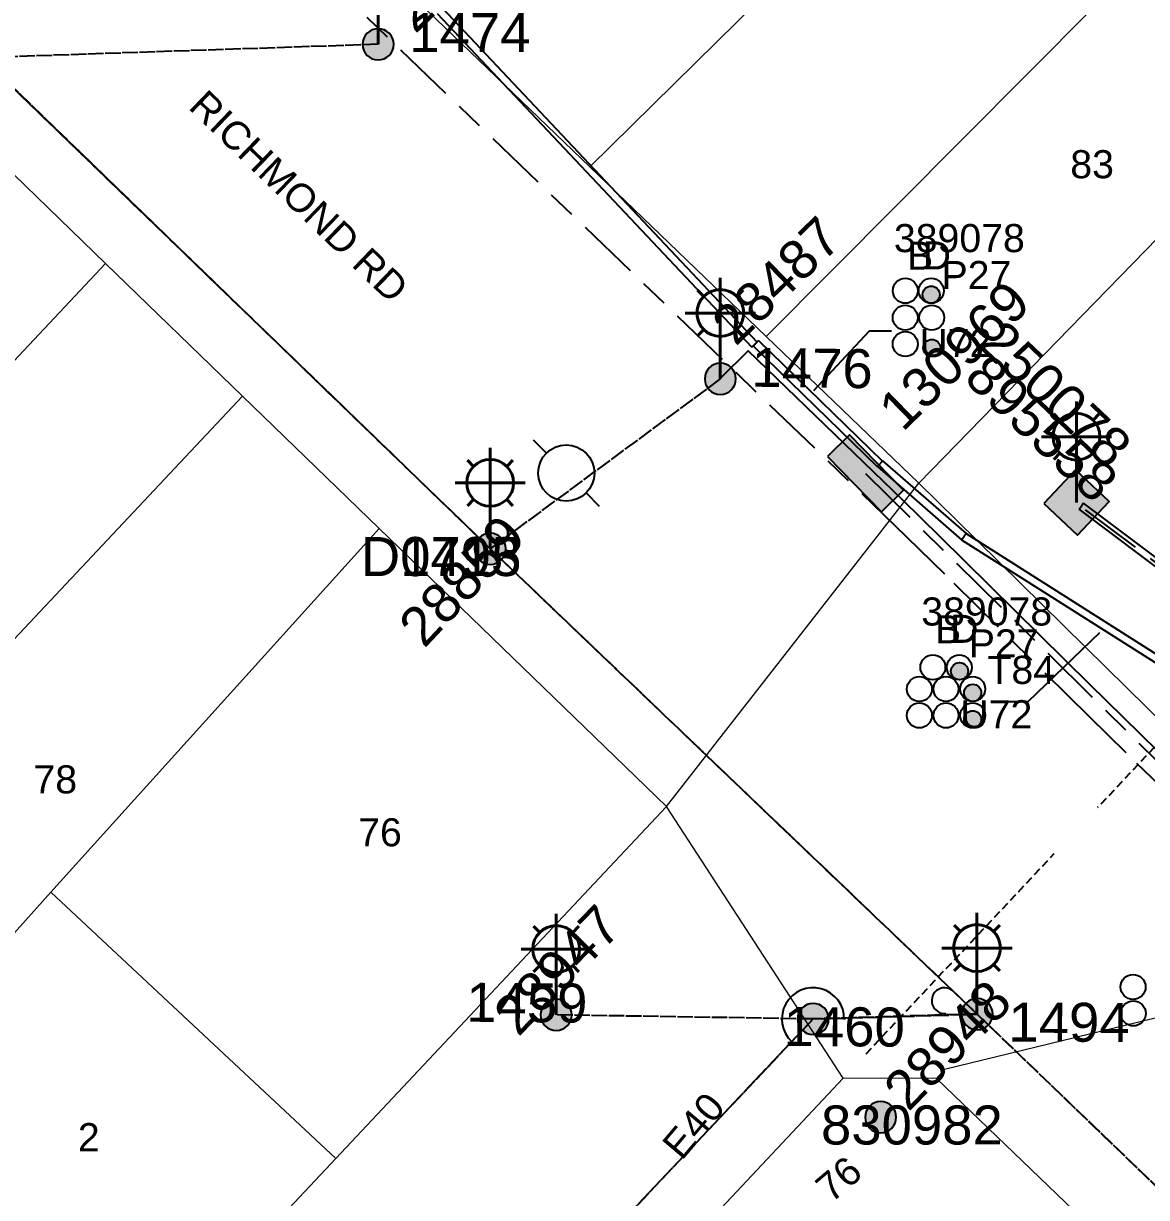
# Model space of a CAD drawing. Header units: metres. Extents: x 305195 to 306755, y 6261447 to 6263623.
# Drawn here: x 305530.5 to 305602.4, y 6262127.2 to 6262202.4 of the extents above; entities that cross this region are included whole.
import ezdxf
from ezdxf.enums import TextEntityAlignment as Align

# ---------------------------------------------------------------- set-up
doc = ezdxf.new("R2010")
doc.units = ezdxf.units.M
for name, pattern in [('Cable Exist OH', [1, 1, 0]), ('Cable Exist UG', [8.2, 4, -1.2, 1.8, -1.2]), ('DASHED', [0.75, 0.5, -0.25])]:
    doc.linetypes.add(name, pattern=pattern)
doc.layers.get('0').update_dxf_attribs({"color": 6})
for name, color, linetype, lineweight in [('Cadastre Buildings_SP_EXT', 9, 'Continuous', 5), ('Cadastre Land Parcels_SP_EXT', 9, 'Continuous', 5), ('Cadastre Roads_SP_EXT', 9, 'Continuous', 5)]:
    doc.layers.add(name, color=color, linetype=linetype, lineweight=lineweight)
for name, color, linetype in [('Duct_SP_EXT', 7, 'Continuous'), ('Equip_SP_HV_EXT', 7, 'Continuous'), ('Equip_SP_SL_EXT', 7, 'Continuous'), ('Mains_HV_EXT', 7, 'Continuous'), ('Mains_LV_EXT', 7, 'Continuous'), ('Mains_LV_SL_EXT', 7, 'Continuous'), ('Mains_SL_EXT', 7, 'Continuous'), ('SupportsOH_SP_TR_HV_LV_SL_EXT', 7, 'Continuous'), ('SupportsUG_SP_LV_EXT', 7, 'Continuous'), ('SupportsUG_SP_LV_SL_EXT', 7, 'Continuous')]:
    doc.layers.add(name, color=color, linetype=linetype)
doc.layers.add('UNKNOWN_FEATURES', color=1, linetype='DASHED', plot=False)
doc.styles.add('COLUMN_LABEL', font='arial.ttf')
doc.styles.add('iecARIAL', font='arial.ttf', dxfattribs={"height": 2})
doc.styles.add('POLE_LABEL', font='arial.ttf')
doc.styles.get("Standard").update_dxf_attribs({"font": 'arial.ttf'})
doc.linetypes.add('Cable E UG', pattern='A,6,-0.5,["E",Standard,S=1.7,R=0,X=0.5,Y=-1],-2.9', length=9.4)

# ---------------------------------------------------------------- blocks, each defined once
blk = doc.blocks.new('COLUMN_EXT')
blk.add_hatch(color=256).paths.add_polyline_path([(-1.485, 1.485), (-1.485, -1.485), (1.485, -1.485), (1.485, 1.485)])
blk.add_lwpolyline([(-1.485, -1.485), (1.485, -1.485), (1.485, 1.485), (-1.485, 1.485)], close=True)
for tag, height, style, flags, p in [('ASSET_NUM', 2.5, 'COLUMN_LABEL', 8, (2, 2)), ('STRUCTURE_PLANT_NUMBER', 0.2, 'POLE_LABEL', 9, (1.813, 0.031)), ('STREET_CODE', 0.2, 'COLUMN_LABEL', 9, (1.813, -0.2))]:
    blk.add_attdef(tag, text='', height=height, dxfattribs=dict(style=style, flags=flags)).set_placement(p, align=Align.MIDDLE_LEFT)
at = {"flags": 9}
for tag, p in [('OWNED_BY', (1.813, -0.6)), ('STATE', (1.813, -0.8)), ('COLUMN_TYPE', (1.813, -0.4)), ('STREETNAME', (1.813, -1.6)), ('USAGE', (1.813, -1)), ('LEGEND', (1.813, -1.2)), ('LOCATION', (1.813, -1.4)), ('SUBURB', (1.813, -1.8)), ('NOTES', (1.813, -2))]:
    blk.add_attdef(tag, text='', height=0.2, dxfattribs=at).set_placement(p, align=Align.MIDDLE_LEFT)
at = {"flags": 1}
blk.add_attdef('Z', (1.813, -2.351), '', height=0.2, dxfattribs=at)
blk = doc.blocks.new('PILLAR_EXT')
blk.add_hatch(color=256).paths.add_polyline_path([(-2.475, 0.99), (-2.475, -0.99), (2.475, -0.99), (2.475, 0.99)])
blk.add_lwpolyline([(-2.475, -0.99), (2.475, -0.99), (2.475, 0.99), (-2.475, 0.99)], close=True)
at = {"style": 'iecARIAL', "flags": 8}
blk.add_attdef('ASSET_NUM', (1.5, 3.5), '', height=2.5, dxfattribs=at)
for tag, p, flags in [('OWNED_BY', (0, -0.2), 9), ('STATE', (0, -0.4), 9), ('SUPPORT_TYPE', (0, -0.6), 9), ('USAGE', (0, -0.8), 9), ('LEGEND', (0, -1), 9), ('LOCATION', (0, -1.2), 9), ('NOTES', (0, -1.4), 9), ('PARENT', (0, -1.6), 9), ('STREETNAME', (0, -1.8), 9), ('SUBURB', (0, -2), 1)]:
    blk.add_attdef(tag, p, '', height=0.2, dxfattribs=dict(flags=flags))
blk = doc.blocks.new('DUCT_EXT')
blk.add_circle((0, 0.8), 0.8)
at = {"flags": 1}
blk.add_attdef('Z', (0, 0), '', height=0.2, dxfattribs=at)
at = {"flags": 9}
for tag, p in [('DUCT_CODE', (0, 0)), ('XSECT_TYPE', (0, -0.2)), ('STATE', (0, -0.6)), ('FB_REFERENCE', (0, -0.4)), ('NOTES', (0, -0.8))]:
    blk.add_attdef(tag, text='', height=0.2, dxfattribs=at).set_placement(p, align=Align.MIDDLE_LEFT)
blk = doc.blocks.new('SL_LANTERN_EXT')
at = {"lineweight": 40}
for p, q in [((0, 1.968), (0, 6.468)), ((-1.459, 5.676), (-1.061, 5.278)), ((1.458, 5.676), (1.06, 5.278)), ((-2.25, 4.218), (2.25, 4.218)), ((-1.459, 2.759), (-1.061, 3.157)), ((1.458, 2.759), (1.06, 3.157)), ((0, 0), (0, 2.721))]:
    blk.add_line(p, q, dxfattribs=at)
blk.add_circle((0, 4.218), 1.5, dxfattribs=at)
at = {"style": 'iecARIAL', "flags": 8}
blk.add_attdef('ASSET_NUM', (1.5, 1.5), '', height=2.5, dxfattribs=at)
for tag, p, height, flags in [('CONSTRUCTED_VOLTAGE', (0.981, -0.653), 0.2, 9), ('CONTROL_TYPE', (0.981, -0.853), 0.2, 9), ('OPERATING_VOLTAGE', (0.981, -1.653), 0.2, 9), ('LANTERN_PURPOSE', (0.981, -1.053), 0.2, 9), ('LANTERN_TYPE', (0.981, -1.253), 0.2, 9), ('NO_PHASES', (0.981, -1.453), 0.2, 9), ('LNUMBER', (2.181, -3.253), 2.5, 8), ('ORIENTATION', (0.981, -1.853), 0.2, 9), ('OWNED_BY', (0.981, -2.053), 0.2, 9), ('STATE', (0.981, -2.253), 0.2, 9), ('USAGE', (0.981, -2.453), 0.2, 9), ('CEXIST', (0.981, -2.653), 0.2, 9), ('CNEW', (0.981, -2.853), 0.2, 9), ('CNUMBER', (0.981, -3.053), 0.2, 9), ('CREMOVE', (0.981, -3.253), 0.2, 9), ('CREPLACE', (0.981, -3.453), 0.2, 9), ('LKINGHEIGHT', (0.981, -3.653), 0.2, 9), ('LBRACKET', (0.981, -3.853), 0.2, 9), ('LBRACKETVOCAB', (0.981, -4.053), 0.2, 9), ('LCATEGORY', (0.981, -4.253), 0.2, 9), ('LCHARGE1', (0.981, -4.453), 0.2, 9), ('LCHARGE1PERCENT', (0.981, -4.653), 0.2, 9), ('LCHARGE2', (0.981, -4.853), 0.2, 9), ('LCHARGE2PERCENT', (0.981, -5.053), 0.2, 9), ('LCHARGE3', (0.981, -5.253), 0.2, 9), ('LCHARGE3PERCENT', (0.981, -5.453), 0.2, 9), ('LEXIST', (0.981, -5.653), 0.2, 9), ('LLAMP', (0.981, -5.853), 0.2, 9), ('LLAMPVOCAB', (0.981, -6.053), 0.2, 9), ('LMAST', (0.981, -6.253), 0.2, 9), ('LMASTVOCAB', (0.981, -6.453), 0.2, 9), ('LNEW', (0.981, -6.653), 0.2, 9), ('LANTNUMBER', (0.981, -6.853), 0.2, 9), ('LOUTREACH', (0.981, -7.253), 0.2, 9), ('LOUTREACHVOCAB', (0.981, -7.453), 0.2, 9), ('LRATECODE', (0.981, -7.653), 0.2, 9), ('LREMOVE', (0.981, -7.853), 0.2, 9), ('LREPLACE', (0.981, -8.053), 0.2, 9), ('LTYPE', (0.981, -8.253), 0.2, 9), ('LTYPEVOCAB', (0.981, -8.453), 0.2, 9), ('LEGEND', (0.981, -8.653), 0.2, 9), ('LOCATION', (0.981, -8.853), 0.2, 9), ('NOTES', (0.981, -9.053), 0.2, 9), ('STREETNAME', (0.981, -9.253), 0.2, 9), ('SUBURB', (0.981, -9.453), 0.2, 1)]:
    blk.add_attdef(tag, p, '', height=height, dxfattribs=dict(flags=flags))
blk = doc.blocks.new('POLE_EXT')
blk.add_hatch(color=256).paths.add_polyline_path([(-1, 0, 1), (1, 0, 1)])
blk.add_lwpolyline([(-1, 0, 1), (1, 0, 1)], format="xyb", close=True)
for tag, height, flags, p in [('pNumber', 2.5, 8, (-17.84, 2.067)), ('OWNED_BY', 0.2, 9, (1.355, -0.4)), ('SPECIAL_USE', 0.2, 9, (1.355, -0.8)), ('PARENT', 0.2, 9, (1.355, -0.6)), ('cLV', 0.2, 9, (1.355, -1.4)), ('STATE', 0.2, 9, (1.355, -1)), ('hDepth', 0.2, 9, (1.355, -1.6)), ('USAGE', 0.2, 9, (1.355, -1.2)), ('cHV', 0.2, 9, (1.355, -2)), ('hDia', 0.2, 9, (1.355, -1.8)), ('LBRACKET', 0.2, 9, (1.355, -2.2)), ('LExisting', 0.2, 9, (1.355, -2.4)), ('LANTNUMBER', 0.2, 9, (1.355, -2.6)), ('LOther', 0.2, 9, (1.355, -2.8)), ('LRemove', 0.2, 9, (1.355, -3)), ('cLinedev', 0.2, 9, (1.355, -3.4)), ('pExisting', 0.2, 9, (1.355, -3.8)), ('LEGEND', 0.2, 9, (1.355, -3.2)), ('LOCATION', 0.2, 9, (1.355, -3.6)), ('pFooting', 0.2, 9, (1.355, -4.4)), ('pNew', 0.2, 9, (1.355, -4.6)), ('PFNUMBER', 0.2, 9, (1.355, -4)), ('NEWPFNUMBER', 0.2, 9, (1.355, -4.2)), ('pRelocate', 0.2, 9, (1.355, -5)), ('pRemove', 0.2, 9, (1.355, -5.2)), ('cspan', 0.2, 9, (1.355, -6)), ('pReplace', 0.2, 9, (1.355, -5.4)), ('pStay', 0.2, 9, (1.355, -5.6)), ('pType', 0.2, 9, (1.355, -5.8)), ('STREETNAME', 0.2, 9, (1.355, -6.2)), ('SUBURB', 0.2, 9, (1.355, -6.4)), ('NOTES', 0.2, 9, (1.355, -6.6)), ('MAINTAINED_BY', 0.2, 9, (1.355, -6.814)), ('OPERATED_BY', 0.2, 9, (1.355, -7.014))]:
    blk.add_attdef(tag, text='', height=height, dxfattribs=dict(flags=flags)).set_placement(p, align=Align.MIDDLE_LEFT)
at = {"style": 'POLE_LABEL'}
for tag, height, flags, p in [('ASSET_NUM', 2.5, 8, (2, 2)), ('STRUCTURE_PLANT_NUMBER', 0.2, 9, (1.355, 0.028)), ('STREET_CODE', 0.2, 9, (1.355, -0.2))]:
    blk.add_attdef(tag, text='', height=height, dxfattribs=dict(at, flags=flags)).set_placement(p, align=Align.MIDDLE_LEFT)
at = {"flags": 1}
blk.add_attdef('Z', (1.355, -7.328), '', height=0.2, dxfattribs=at)
blk = doc.blocks.new('HV_ABS_OPEN_EXT')
for p, q in [((-3, 6.875), (-1.8, 6.875)), ((1.8, 6.875), (3, 6.875))]:
    blk.add_line(p, q)
blk.add_circle((0, 6.875), 1.8)
for tag, height, flags, p in [('ASSET_NUM', 2.5, 8, (2, 2)), ('STREET_CODE', 0.2, 9, (1.5, 0)), ('ACTUAL_STATUS', 0.2, 9, (1.5, -0.2)), ('OPERATING_VOLTAGE', 0.2, 9, (1.5, -0.8)), ('CONSTRUCTED_VOLTAGE', 0.2, 9, (1.5, -0.4)), ('NO_PHASES', 0.2, 9, (1.5, -0.6)), ('ORIENTATION', 0.2, 9, (1.5, -1)), ('OWNED_BY', 0.2, 9, (1.5, -1.2)), ('STATE', 0.2, 9, (1.5, -1.4)), ('SWITCH_TYPE', 0.2, 9, (1.5, -1.6)), ('USAGE', 0.2, 9, (1.5, -1.8)), ('LEGEND', 0.2, 9, (1.5, -2)), ('LOCATION', 0.2, 9, (1.5, -2.2)), ('STREETNAME', 0.2, 9, (1.5, -2.4)), ('SUBURB', 0.2, 9, (1.5, -2.6)), ('NOTES', 0.2, 9, (1.5, -2.8)), ('MAINTAINED_BY', 0.2, 9, (1.5, -3)), ('Z', 0.2, 1, (1.5, -3.6)), ('OPERATED_BY', 0.2, 9, (1.5, -3.2)), ('LABEL_ALIGNMENT', 0.2, 9, (1.5, -3.4))]:
    blk.add_attdef(tag, text='', height=height, dxfattribs=dict(flags=flags)).set_placement(p, align=Align.MIDDLE_LEFT)
blk = doc.blocks.new('CABLE_LARGE_EXT')
h = blk.add_hatch(color=256)
edge = h.paths.add_edge_path()
edge.add_arc((0, 0.55), 0.55, 0, 360)
blk.add_circle((0, 0.55), 0.55)
at = {"flags": 1}
blk.add_attdef('Z', (0, 0), '', height=0.2, dxfattribs=at)
at = {"flags": 9}
for tag, p in [('COND_CODE', (0, 0)), ('XSECT_SIZE', (0, -0.6)), ('STATE', (0, -0.4)), ('FB_REFERENCE', (0, -0.2)), ('NOTES', (0, -0.8))]:
    blk.add_attdef(tag, text='', height=0.2, dxfattribs=at).set_placement(p, align=Align.MIDDLE_LEFT)

msp = doc.modelspace()

# ---------------------------------------------------------------- linework, layer by layer
at = {"layer": 'Cadastre Buildings_SP_EXT', "linetype": 'Continuous'}
msp.add_lwpolyline([(305507.887, 6262139.568), (305544.5, 6262178.492), (305535.722, 6262186.99), (305499.003, 6262147.924), (305507.887, 6262139.568)], close=True, dxfattribs=at)
at = {"layer": 'Cadastre Land Parcels_SP_EXT', "linetype": 'Continuous'}
for points in [[(305596.458, 6262222.438), (305585.121, 6262233.409), (305555.801, 6262203.724), (305566.747, 6262193.194), (305596.458, 6262222.438)], [(305607.419, 6262211.852), (305606.017, 6262213.209), (305596.458, 6262222.438), (305566.747, 6262193.194), (305578.041, 6262182.331), (305607.419, 6262211.852)], [(305616.862, 6262202.716), (305607.419, 6262211.852), (305578.041, 6262182.331), (305587.836, 6262172.933), (305616.862, 6262202.716)], [(305535.722, 6262186.99), (305528.356, 6262194.108), (305526.915, 6262195.512), (305525.212, 6262197.167), (305488.314, 6262157.934), (305499.003, 6262147.924), (305535.722, 6262186.99)], [(305517.621, 6262130.439), (305532.22, 6262146.726), (305553.26, 6262170.028), (305544.5, 6262178.492), (305507.887, 6262139.568), (305517.621, 6262130.439)], [(305571.665, 6262152.214), (305553.26, 6262170.028), (305532.22, 6262146.726), (305550.478, 6262129.67), (305571.665, 6262152.214)], [(305550.478, 6262129.67), (305532.22, 6262146.726), (305517.621, 6262130.439), (305535.451, 6262113.68), (305550.478, 6262129.67)], [(305597.794, 6262126.315), (305588.969, 6262134.779), (305582.991, 6262134.807), (305572.895, 6262124.071), (305584.775, 6262112.428), (305597.794, 6262126.315)]]:
    msp.add_lwpolyline(points, close=True, dxfattribs=at)
at = {"layer": 'Cadastre Roads_SP_EXT', "linetype": 'Continuous'}
msp.add_lwpolyline([(305533.158, 6262225.503), (305521.767, 6262236.462), (305509.29, 6262228.226), (305499.664, 6262221.873), (305510.852, 6262211.055), (305512.356, 6262209.595), (305519.829, 6262202.399), (305526.915, 6262195.512), (305528.356, 6262194.108), (305535.722, 6262186.99), (305544.5, 6262178.492), (305553.26, 6262170.028), (305571.665, 6262152.214), (305579.117, 6262161.762), (305587.836, 6262172.933), (305578.041, 6262182.331), (305566.747, 6262193.194), (305555.801, 6262203.724), (305543.296, 6262215.752), (305533.158, 6262225.503)], close=True, dxfattribs=at)
for points in [[(305616.861, 6262202.716), (305587.836, 6262172.933), (305590.252, 6262170.556), (305599.852, 6262161.104), (305606.36, 6262154.706)], [(305572.895, 6262124.071), (305582.991, 6262134.807), (305571.665, 6262152.214), (305550.478, 6262129.67), (305535.451, 6262113.68)], [(305666.905, 6262095.156), (305660.896, 6262101.083), (305657.261, 6262104.659), (305649.98, 6262111.819), (305634.325, 6262127.214), (305625.937, 6262135.461), (305623.317, 6262138.036), (305618.772, 6262142.505), (305589.481, 6262135.365), (305588.969, 6262134.779), (305597.794, 6262126.315), (305609.889, 6262114.715), (305621.544, 6262103.537), (305621.913, 6262103.183), (305640.035, 6262085.822), (305651.021, 6262075.297), (305665.307, 6262061.307)]]:
    msp.add_lwpolyline(points, dxfattribs=at)
at = {"layer": 'Duct_SP_EXT'}
for p, q in [((305557.319, 6262203.353), (305577.483, 6262181.957)), ((305556.976, 6262203.018), (305577.133, 6262181.628)), ((305577.133, 6262181.628), (305577.308, 6262181.792)), ((305577.227, 6262181.713), (305577.394, 6262181.885)), ((305577.227, 6262181.713), (305585.17, 6262173.994)), ((305577.483, 6262181.957), (305577.308, 6262181.792)), ((305577.561, 6262182.057), (305577.394, 6262181.885)), ((305577.561, 6262182.057), (305585.505, 6262174.338)), ((305585.17, 6262173.994), (305585.337, 6262174.166)), ((305585.18, 6262173.984), (305585.337, 6262174.166)), ((305585.18, 6262173.984), (305590.568, 6262169.305)), ((305585.495, 6262174.347), (305585.337, 6262174.166)), ((305585.505, 6262174.338), (305585.337, 6262174.166)), ((305585.495, 6262174.347), (305590.856, 6262169.691)), ((305598.396, 6262171.641), (305598.252, 6262171.449)), ((305614.99, 6262159.184), (305598.396, 6262171.641)), ((305598.108, 6262171.257), (305598.252, 6262171.449)), ((305614.702, 6262158.8), (305598.108, 6262171.257)), ((305590.568, 6262169.305), (305590.712, 6262169.498)), ((305590.856, 6262169.691), (305590.712, 6262169.498)), ((305590.856, 6262169.691), (305614.791, 6262154.519)), ((305590.568, 6262169.305), (305614.534, 6262154.114))]:
    msp.add_line(p, q, dxfattribs=at)
for points in [[(305586.084, 6262182.665), (305584.66, 6262182.665), (305581.079, 6262178.844)], [(305592.486, 6262158.94), (305594.839, 6262158.94), (305599.434, 6262163.369)]]:
    msp.add_lwpolyline(points, dxfattribs=at)
at = {"layer": 'Mains_HV_EXT', "linetype": 'Cable Exist UG'}
msp.add_lwpolyline([(305658.73, 6262219.144), (305641.341, 6262195.387), (305628.7, 6262179.683), (305619.716, 6262169.454), (305617.69, 6262167.352), (305615.109, 6262164.468), (305613.295, 6262162.261), (305613.295, 6262162.261), (305611.45, 6262158.672), (305610.879, 6262157.005), (305610.695, 6262156.334), (305610.41, 6262154.995), (305610.25, 6262153.876), (305610.157, 6262152.118), (305610.565, 6262146.477), (305601.119, 6262155.651), (305601.119, 6262155.651), (305598.785, 6262157.945), (305589.49, 6262167.096), (305587.075, 6262169.473), (305510.396, 6262243.236), (305445.399, 6262306.454)], dxfattribs=at)
at = {"layer": 'Mains_HV_EXT', "linetype": 'Cable Exist OH'}
for points in [[(305502.837, 6262224.298), (305527.806, 6262200.194), (305560.366, 6262168.725)], [(305560.366, 6262168.725), (305591.577, 6262138.907)], [(305562.313, 6262118.757), (305581.058, 6262138.6), (305591.577, 6262138.907)], [(305591.577, 6262138.907), (305612.977, 6262118.322)]]:
    msp.add_lwpolyline(points, dxfattribs=at)
at = {"layer": 'Mains_HV_EXT', "linetype": 'Cable E UG'}
msp.add_lwpolyline([(305622.446, 6262144.098), (305618.887, 6262140.288), (305618.887, 6262140.288), (305605.308, 6262153.636), (305598.8, 6262160.035), (305589.2, 6262169.487), (305586.784, 6262171.864), (305576.904, 6262181.411), (305575.127, 6262179.657)], dxfattribs=at)
at = {"layer": 'Mains_LV_EXT', "linetype": 'Cable Exist OH'}
for points in [[(305560.366, 6262168.725), (305527.803, 6262200.164)], [(305591.557, 6262138.925), (305560.366, 6262168.725)], [(305581.058, 6262138.6), (305562.313, 6262118.757)], [(305591.557, 6262138.925), (305581.058, 6262138.6)], [(305612.931, 6262118.389), (305591.557, 6262138.925)]]:
    msp.add_lwpolyline(points, dxfattribs=at)
at = {"layer": 'Mains_LV_EXT', "linetype": 'Cable Exist UG'}
msp.add_lwpolyline([(305584.418, 6262173.55), (305605.48, 6262152.782), (305612.508, 6262145.87)], dxfattribs=at)
at = {"layer": 'Mains_LV_EXT', "linetype": 'Continuous'}
for points in [[(305583.058, 6262138.57, 1.5344), (305579.687, 6262137.143)], [(305590.111, 6262140.307, 1.649473), (305589.557, 6262138.955)]]:
    msp.add_lwpolyline(points, format="xyb", dxfattribs=at)
at = {"layer": 'Mains_LV_SL_EXT', "linetype": 'Cable Exist UG'}
msp.add_lwpolyline([(305614.846, 6262158.992), (305597.889, 6262171.684)], dxfattribs=at)
at = {"layer": 'Mains_SL_EXT', "linetype": 'Cable Exist OH'}
for points in [[(305553.18, 6262201.038), (305527.787, 6262200.179)], [(305527.787, 6262200.179), (305560.366, 6262168.725)], [(305575.111, 6262179.606), (305560.366, 6262168.725)], [(305560.366, 6262168.725), (305591.557, 6262138.925)], [(305581.058, 6262138.6), (305562.313, 6262118.757)], [(305581.058, 6262138.6), (305564.597, 6262138.861)], [(305591.557, 6262138.925), (305581.058, 6262138.6)], [(305591.557, 6262138.925), (305612.931, 6262118.389)]]:
    msp.add_lwpolyline(points, dxfattribs=at)
at = {"layer": 'UNKNOWN_FEATURES'}
for points in [[(305603.94, 6262157.093), (305599.291, 6262152.149)], [(305584.457, 6262136.375), (305596.515, 6262149.196)]]:
    msp.add_lwpolyline(points, dxfattribs=at)

# ---------------------------------------------------------------- block references
at = {"layer": 'Duct_SP_EXT'}
for name, p in [('DUCT_EXT', (305586.964, 6262184.449)), ('DUCT_EXT', (305588.625, 6262184.449)), ('CABLE_LARGE_EXT', (305588.625, 6262184.449)), ('DUCT_EXT', (305586.961, 6262182.728)), ('DUCT_EXT', (305588.658, 6262182.728)), ('DUCT_EXT', (305586.961, 6262181.035)), ('CABLE_LARGE_EXT', (305588.667, 6262181.035)), ('DUCT_EXT', (305588.731, 6262160.331)), ('DUCT_EXT', (305590.425, 6262160.323)), ('CABLE_LARGE_EXT', (305590.443, 6262160.328)), ('DUCT_EXT', (305587.873, 6262158.938)), ('DUCT_EXT', (305589.569, 6262158.938)), ('DUCT_EXT', (305591.286, 6262158.944)), ('CABLE_LARGE_EXT', (305591.286, 6262158.944)), ('DUCT_EXT', (305587.873, 6262157.245)), ('DUCT_EXT', (305589.578, 6262157.245)), ('DUCT_EXT', (305591.286, 6262157.245)), ('CABLE_LARGE_EXT', (305591.286, 6262157.245)), ('DUCT_EXT', (305601.565, 6262139.852)), ('DUCT_EXT', (305601.574, 6262138.153))]:
    msp.add_blockref(name, p, dxfattribs=at)
at = {"layer": 'Equip_SP_HV_EXT'}
ref = msp.add_blockref('HV_ABS_OPEN_EXT', (305560.366, 6262168.725), dxfattribs=dict(at, rotation=314.8609390012727))
ref.add_attrib('ASSET_NUM', 'D0713', dxfattribs={"layer": '0', "height": 2.5}).set_placement((305562.366, 6262169.475), align=Align.TOP_RIGHT)
at = {"layer": 'Equip_SP_SL_EXT'}
ref = msp.add_blockref('SL_LANTERN_EXT', (305553.18, 6262201.038), dxfattribs=at)
ref.add_attrib('ASSET_NUM', '28945', dxfattribs={"layer": '0', "height": 2.5, "rotation": 44.80733, "style": 'iecARIAL'}).set_placement((305554.68, 6262202.538), align=Align.MIDDLE_LEFT)
ref = msp.add_blockref('SL_LANTERN_EXT', (305575.111, 6262179.606), dxfattribs=at)
ref.add_attrib('ASSET_NUM', '28487', dxfattribs={"layer": '0', "height": 2.5, "rotation": 44.04452, "style": 'iecARIAL'}).set_placement((305576.611, 6262181.106), align=Align.BOTTOM_LEFT)
ref = msp.add_blockref('SL_LANTERN_EXT', (305597.935, 6262171.684), dxfattribs=at)
ref.add_attrib('ASSET_NUM', '250078', dxfattribs={"layer": '0', "height": 2.5, "rotation": 316.4676, "style": 'iecARIAL'}).set_placement((305599.435, 6262173.184), align=Align.BOTTOM_RIGHT)
ref = msp.add_blockref('SL_LANTERN_EXT', (305560.366, 6262168.725), dxfattribs=at)
ref.add_attrib('ASSET_NUM', '28859', dxfattribs={"layer": '0', "height": 2.5, "rotation": 46.82764, "style": 'iecARIAL'}).set_placement((305561.866, 6262170.225), align=Align.MIDDLE_RIGHT)
ref = msp.add_blockref('SL_LANTERN_EXT', (305564.597, 6262138.861), dxfattribs=at)
ref.add_attrib('ASSET_NUM', '28947', dxfattribs={"layer": '0', "height": 2.5, "rotation": 45.68378, "style": 'iecARIAL'}).set_placement((305566.097, 6262140.361), align=Align.BOTTOM_CENTER)
ref = msp.add_blockref('SL_LANTERN_EXT', (305591.557, 6262138.925), dxfattribs=at)
ref.add_attrib('ASSET_NUM', '28948', dxfattribs={"layer": '0', "height": 2.5, "rotation": 45.66567, "style": 'iecARIAL'}).set_placement((305593.057, 6262140.425), align=Align.MIDDLE_RIGHT)
at = {"layer": 'SupportsOH_SP_TR_HV_LV_SL_EXT'}
ref = msp.add_blockref('POLE_EXT', (305553.18, 6262201.038), dxfattribs=at)
ref.add_attrib('ASSET_NUM', '1474', dxfattribs={"layer": '0', "height": 2.5, "style": 'POLE_LABEL'}).set_placement((305555.18, 6262201.788), align=Align.MIDDLE_LEFT)
ref = msp.add_blockref('POLE_EXT', (305575.111, 6262179.606), dxfattribs=at)
ref.add_attrib('ASSET_NUM', '1476', dxfattribs={"layer": '0', "height": 2.5, "rotation": 359.20661, "style": 'POLE_LABEL'}).set_placement((305577.111, 6262180.356), align=Align.MIDDLE_LEFT)
ref = msp.add_blockref('POLE_EXT', (305560.366, 6262168.725), dxfattribs=at)
ref.add_attrib('ASSET_NUM', '1495', dxfattribs={"layer": '0', "height": 2.5, "rotation": 359.94304, "style": 'POLE_LABEL'}).set_placement((305562.366, 6262169.475), align=Align.TOP_RIGHT)
ref = msp.add_blockref('POLE_EXT', (305564.597, 6262138.861), dxfattribs=at)
ref.add_attrib('ASSET_NUM', '1459', dxfattribs={"layer": '0', "height": 2.5, "rotation": 359.52614, "style": 'POLE_LABEL'}).set_placement((305566.597, 6262139.611), align=Align.MIDDLE_RIGHT)
ref = msp.add_blockref('POLE_EXT', (305581.058, 6262138.6), dxfattribs=at)
ref.add_attrib('ASSET_NUM', '1460', dxfattribs={"layer": '0', "height": 2.5, "rotation": 359.71293, "style": 'POLE_LABEL'}).set_placement((305583.058, 6262139.35), align=Align.TOP_CENTER)
ref = msp.add_blockref('POLE_EXT', (305591.577, 6262138.907), dxfattribs=at)
ref.add_attrib('ASSET_NUM', '1494', dxfattribs={"layer": '0', "height": 2.5, "rotation": 359.80804, "style": 'POLE_LABEL'}).set_placement((305593.577, 6262139.657), align=Align.TOP_LEFT)
ref = msp.add_blockref('POLE_EXT', (305585.39, 6262132.31), dxfattribs=at)
ref.add_attrib('ASSET_NUM', '830982', dxfattribs={"layer": '0', "height": 2.5, "style": 'POLE_LABEL'}).set_placement((305587.39, 6262133.06), align=Align.TOP_CENTER)
at = {"layer": 'SupportsUG_SP_LV_EXT'}
ref = msp.add_blockref('PILLAR_EXT', (305584.418, 6262173.55), dxfattribs=dict(at, rotation=314.2575054864717))
ref.add_attrib('ASSET_NUM', '130969', dxfattribs={"layer": '0', "height": 2.5, "rotation": 44.25751, "style": 'iecARIAL'}).set_placement((305585.918, 6262177.05), align=Align.MIDDLE_LEFT)
at = {"layer": 'SupportsUG_SP_LV_SL_EXT'}
ref = msp.add_blockref('COLUMN_EXT', (305597.935, 6262171.684), dxfattribs=dict(at, rotation=316.5739995091943))
ref.add_attrib('ASSET_NUM', '895558', dxfattribs={"layer": '0', "height": 2.5, "rotation": 316.4676, "style": 'COLUMN_LABEL'}).set_placement((305599.935, 6262172.434), align=Align.MIDDLE_RIGHT)

# ---------------------------------------------------------------- texts
at = {"layer": 'Cadastre Land Parcels_SP_EXT'}
for s, p in [('83', (305597.539, 6262192.458)), ('78', (305531.098, 6262153.051)), ('76', (305551.906, 6262149.66)), ('2', (305533.943, 6262130.129))]:
    msp.add_text(s, height=1.8, dxfattribs=at).set_placement(p)
msp.add_text('76', height=1.8, rotation=40.45429, dxfattribs=at).set_placement((305582.217, 6262126.765))
at = {"layer": 'Cadastre Roads_SP_EXT'}
msp.add_text('RICHMOND RD', height=1.8, rotation=316.04596, dxfattribs=at).set_placement((305540.956, 6262196.955))
at = {"layer": 'Duct_SP_EXT'}
for s, p in [('389078', (305586.235, 6262187.725)), ('B', (305587.081, 6262186.597)), ('D', (305588.081, 6262186.615)), ('P27', (305589.289, 6262185.356)), ('U72', (305587.875, 6262181.012)), ('389078', (305587.99, 6262163.805)), ('B', (305588.873, 6262162.666)), ('D', (305589.837, 6262162.696)), ('P27', (305591.036, 6262161.762)), ('T84', (305592.231, 6262160.064)), ('U72', (305590.494, 6262157.223))]:
    msp.add_text(s, height=1.8, dxfattribs=at).set_placement(p)
at = {"layer": 'Mains_LV_EXT'}
msp.add_text('E40', height=1.8, rotation=49.7916, dxfattribs=at).set_placement((305572.637, 6262129.48))

doc.saveas('drawing.dxf')
